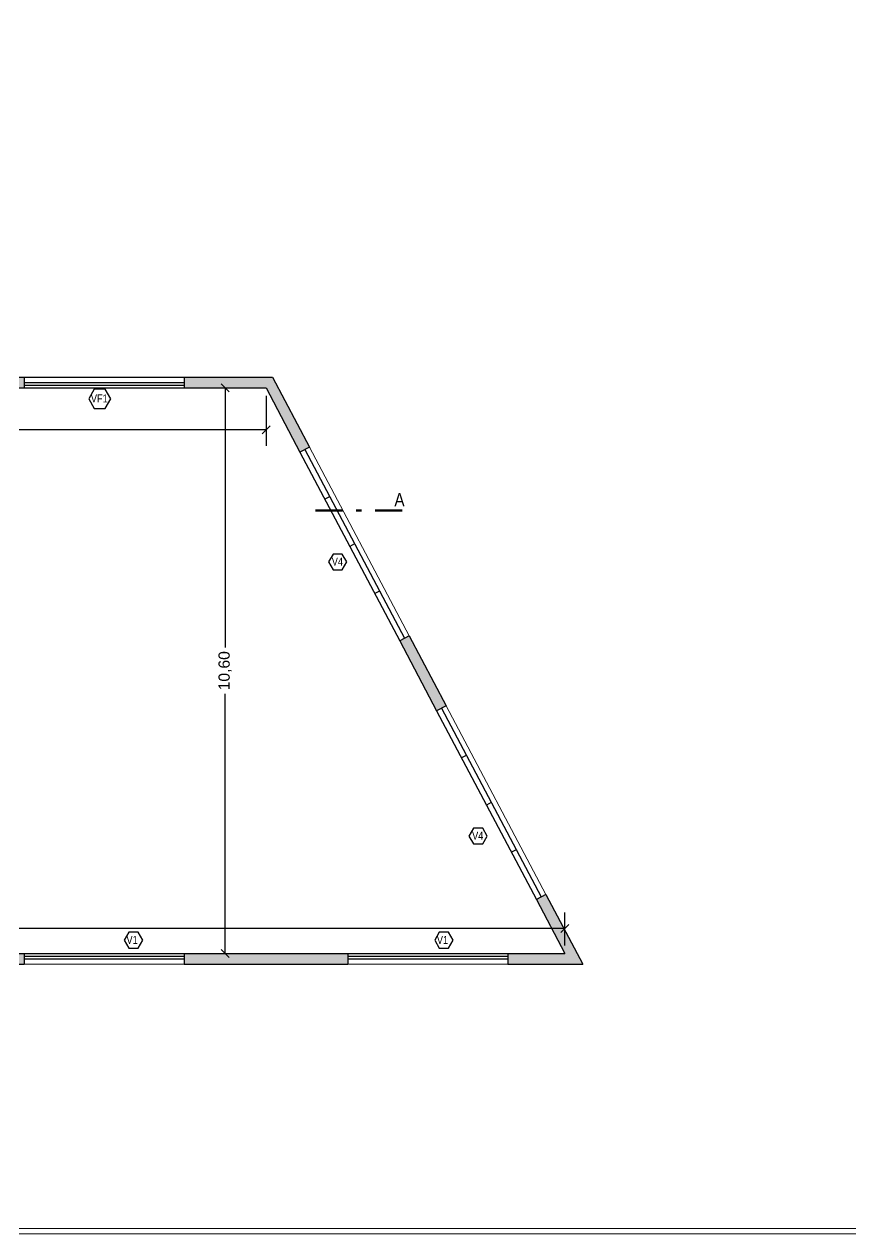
# Model space of a CAD drawing. Header units: millimetres. Extents: x 569 to 671, y 232 to 291.
# Drawn here: x 632.9 to 648.4, y 231.64 to 254.31 of the extents above; entities that cross this region are included whole.
import ezdxf

# ---------------------------------------------------------------- set-up
doc = ezdxf.new("R2010")
doc.units = ezdxf.units.MM
doc.linetypes.add('DASHDOTX2', pattern=[50.8, 25.4, -12.7, 0, -12.7])
for name, color, linetype, lineweight in [('Corte', 6, 'DASHDOTX2', 60), ('Cotas', 9, 'Continuous', 13), ('MARCO', 130, 'Continuous', 15), ('Mobiliario', 84, 'Continuous', 18), ('Piso', 254, 'Continuous', 13)]:
    doc.layers.add(name, color=color, linetype=linetype, lineweight=lineweight)
for name, color, linetype in [('Muros', 1, 'Continuous'), ('Texto', 241, 'Continuous'), ('Vista', 4, 'Continuous')]:
    doc.layers.add(name, color=color, linetype=linetype)
doc.styles.add('CARATULA', font='arial.ttf')
doc.styles.add('Cecilia-3', font='ARIALN.TTF', dxfattribs={"height": 0.04})
doc.dimstyles.new('Seba', dxfattribs={"dimscale": 0.3, "dimtxt": 0.7, "dimasz": 0.5, "dimexe": 1, "dimexo": 0.5, "dimgap": 0.3, "dimtad": 0, "dimzin": 1, "dimtxsty": 'CARATULA', "dimblk": 'OBLIQUE', "dimcen": 0.5, "dimclrd": 256, "dimclre": 256, "dimadec": 0, "dimazin": 0, "dimtm": 1e-09, "dimtfac": 1, "dimtmove": 0, "dimatfit": 3, "dimldrblk": 'OBLIQUE', "dimfxl": 1.25, "dimarcsym": 1})

# ---------------------------------------------------------------- blocks, each defined once
blk = doc.blocks.new('_Oblique')
at = {"color": 0, "linetype": 'ByBlock', "lineweight": -2}
blk.add_line((-0.5, -0.5), (0.5, 0.5), dxfattribs=at)
blk = doc.blocks.new('*D344')
at = {"layer": 'Cotas', "lineweight": -2, "transparency": 16777216}
for p, q in [((619.216, 237.042), (619.216, 237.662)), ((643.038, 237.042), (643.038, 237.662)), ((619.216, 237.362), (630.682, 237.362)), ((643.038, 237.362), (631.572, 237.362))]:
    blk.add_line(p, q, dxfattribs=at)
at = {"layer": 'Defpoints', "color": 0, "transparency": 16777216}
for p in [(619.216, 237.362), (619.216, 236.892), (643.038, 236.892)]:
    blk.add_point(p, dxfattribs=at)
at = {"layer": 'Cotas', "lineweight": -2, "transparency": 16777216, "xscale": 0.15, "yscale": 0.15, "zscale": 0.15, "rotation": 180}
blk.add_blockref('_Oblique', (619.216, 237.362), dxfattribs=at)
at = {"layer": 'Cotas', "lineweight": -2, "transparency": 16777216, "xscale": 0.15, "yscale": 0.15, "zscale": 0.15}
blk.add_blockref('_Oblique', (643.038, 237.362), dxfattribs=at)
at = {"layer": 'Cotas', "color": 0, "transparency": 16777216, "insert": (631.127, 237.362), "char_height": 0.21, "attachment_point": 5, "style": 'CARATULA'}
blk.add_mtext('23,82', dxfattribs=at)
blk = doc.blocks.new('*D346')
at = {"layer": 'Cotas', "lineweight": -2, "transparency": 16777216}
for p, q in [((619.216, 247.342), (619.216, 246.409)), ((637.434, 247.342), (637.434, 246.409)), ((619.216, 246.709), (627.892, 246.709)), ((637.434, 246.709), (628.758, 246.709))]:
    blk.add_line(p, q, dxfattribs=at)
at = {"layer": 'Defpoints', "color": 0, "transparency": 16777216}
for p in [(619.216, 247.492), (637.434, 247.492), (619.216, 246.709)]:
    blk.add_point(p, dxfattribs=at)
at = {"layer": 'Cotas', "lineweight": -2, "transparency": 16777216, "xscale": 0.15, "yscale": 0.15, "zscale": 0.15, "rotation": 180}
blk.add_blockref('_Oblique', (619.216, 246.709), dxfattribs=at)
at = {"layer": 'Cotas', "lineweight": -2, "transparency": 16777216, "xscale": 0.15, "yscale": 0.15, "zscale": 0.15}
blk.add_blockref('_Oblique', (637.434, 246.709), dxfattribs=at)
at = {"layer": 'Cotas', "color": 0, "transparency": 16777216, "insert": (628.325, 246.709), "char_height": 0.21, "attachment_point": 5, "style": 'CARATULA'}
blk.add_mtext('18,22', dxfattribs=at)
blk = doc.blocks.new('*D348')
at = {"layer": 'Cotas', "lineweight": -2, "transparency": 16777216}
for p, q in [((636.667, 247.492), (636.667, 242.626)), ((636.817, 247.492), (636.967, 247.492)), ((636.667, 236.892), (636.667, 241.758)), ((636.817, 236.892), (636.967, 236.892))]:
    blk.add_line(p, q, dxfattribs=at)
at = {"layer": 'Defpoints', "color": 0, "transparency": 16777216}
for p in [(636.667, 247.492), (636.667, 236.892), (636.667, 236.892)]:
    blk.add_point(p, dxfattribs=at)
at = {"layer": 'Cotas', "lineweight": -2, "transparency": 16777216, "xscale": 0.15, "yscale": 0.15, "zscale": 0.15}
for p, rotation in [((636.667, 247.492), 90), ((636.667, 236.892), 270)]:
    blk.add_blockref('_Oblique', p, dxfattribs=dict(at, rotation=rotation))
at = {"layer": 'Cotas', "color": 0, "transparency": 16777216, "insert": (636.667, 242.192), "char_height": 0.21, "attachment_point": 5, "rotation": 90, "style": 'CARATULA'}
blk.add_mtext('10,60', dxfattribs=at)

msp = doc.modelspace()

# ---------------------------------------------------------------- hatches: boundary and pattern name
at = {"layer": 'Muros'}
h = msp.add_hatch(color=256, dxfattribs=at)
h.dxf.hatch_style = 1
h.paths.add_polyline_path([(626.825, 247.492), (626.825, 247.692), (624.116, 247.692), (623.751, 247.692), (623.751, 247.492), (624.116, 247.492)])
h.paths.add_polyline_path([(632.899, 247.492), (632.899, 247.692), (629.825, 247.692), (629.825, 247.492)])
h.paths.add_polyline_path([(637.434, 247.492), (638.07, 246.29), (638.247, 246.384), (637.555, 247.692), (635.899, 247.692), (635.899, 247.492)])
h.paths.add_polyline_path([(640.632, 241.443), (640.809, 241.537), (640.116, 242.847), (639.939, 242.754)])
h.paths.add_polyline_path([(641.969, 236.892), (641.969, 236.692), (643.37, 236.692), (642.678, 238), (642.502, 237.907), (643.038, 236.892)])
h.paths.add_polyline_path([(638.969, 236.692), (638.969, 236.892), (635.899, 236.892), (635.899, 236.692)])
h.paths.add_polyline_path([(632.899, 236.692), (632.899, 236.892), (629.825, 236.892), (629.825, 236.692)])
h.paths.add_polyline_path([(626.825, 236.692), (626.825, 236.892), (624.116, 236.892), (623.751, 236.892), (623.751, 236.692), (624.116, 236.692)])
h.paths.add_polyline_path([(620.751, 236.892), (619.216, 236.892), (619.216, 237.692), (619.016, 237.692), (619.016, 236.892), (618.616, 236.892), (618.616, 236.692), (620.751, 236.692)])
h.paths.add_polyline_path([(619.216, 239.992), (619.016, 239.992), (619.016, 239.192), (619.216, 239.192)], flags=17)
h.paths.add_polyline_path([(619.216, 240.992), (614.316, 240.992), (614.316, 240.792), (616.016, 240.792), (616.016, 236.892), (615.316, 236.892), (615.316, 236.692), (616.216, 236.692), (617.416, 236.692), (617.416, 236.892), (616.216, 236.892), (616.216, 240.792), (619.216, 240.792)])
h.paths.add_polyline_path([(613.216, 236.692), (614.116, 236.692), (614.116, 236.892), (613.416, 236.892), (613.416, 237.692), (614.316, 237.692), (614.316, 237.592), (614.416, 237.592), (614.416, 237.792), (613.416, 237.792), (613.416, 238.592), (614.316, 238.592), (614.316, 238.492), (614.416, 238.492), (614.416, 238.692), (613.416, 238.692), (613.416, 239.492), (614.416, 239.492), (614.416, 239.592), (613.416, 239.592), (613.416, 241.392), (613.216, 241.392)])
h.paths.add_polyline_path([(614.316, 243.592), (614.316, 243.392), (618.216, 243.392), (618.216, 243.592), (616.216, 243.592), (616.216, 247.492), (616.616, 247.492), (616.616, 247.692), (615.316, 247.692), (615.316, 247.492), (616.016, 247.492), (616.016, 243.592)])
h.paths.add_polyline_path([(619.216, 247.492), (620.751, 247.492), (620.751, 247.692), (619.016, 247.692), (617.816, 247.692), (617.816, 247.492), (619.016, 247.492), (619.016, 243.392), (619.216, 243.392)])
h.paths.add_polyline_path([(613.416, 247.492), (614.116, 247.492), (614.116, 247.692), (613.216, 247.692), (613.216, 243.192), (613.416, 243.192), (613.416, 244.792), (614.416, 244.792), (614.416, 244.992), (614.316, 244.992), (614.316, 244.892), (613.416, 244.892), (613.416, 245.692), (614.416, 245.692), (614.416, 245.892), (614.316, 245.892), (614.316, 245.792), (613.416, 245.792), (613.416, 246.592), (614.416, 246.592), (614.416, 246.792), (614.316, 246.792), (614.316, 246.692), (613.416, 246.692)])

# ---------------------------------------------------------------- linework, layer by layer
at = {"layer": 'Corte', "ltscale": 0.02}
msp.add_line((638.362, 245.196), (640.012, 245.196), dxfattribs=at)
at = {"layer": 'MARCO'}
msp.add_lwpolyline([(569.247, 231.642), (671.197, 231.642), (671.197, 290.842), (569.247, 290.842)], dxfattribs=at)
msp.add_lwpolyline([(569.347, 231.742), (671.097, 231.742), (671.097, 290.742), (569.347, 290.742)], close=True, dxfattribs=at)
at = {"layer": 'Mobiliario'}
for p, q in [((632.899, 236.692), (635.899, 236.692)), ((638.969, 236.692), (641.969, 236.692))]:
    msp.add_line(p, q, dxfattribs=at)
at = {"layer": 'Muros', "ltscale": 0.01}
for p, q in [((629.825, 247.692), (632.899, 247.692)), ((635.899, 247.692), (637.555, 247.692)), ((629.825, 247.492), (632.899, 247.492)), ((635.899, 247.492), (637.434, 247.492)), ((629.825, 236.892), (632.899, 236.892)), ((635.899, 236.892), (638.969, 236.892)), ((641.969, 236.892), (643.038, 236.892)), ((629.825, 236.692), (632.899, 236.692)), ((635.899, 236.692), (638.969, 236.692)), ((641.969, 236.692), (643.37, 236.692))]:
    msp.add_line(p, q, dxfattribs=at)
at = {"layer": 'Muros'}
for p, q in [((632.899, 247.692), (632.899, 247.492)), ((635.899, 247.692), (635.899, 247.492)), ((637.555, 247.692), (638.247, 246.384)), ((637.434, 247.492), (638.07, 246.29)), ((638.247, 246.384), (638.07, 246.29)), ((640.116, 242.847), (639.939, 242.754)), ((639.939, 242.754), (640.632, 241.443)), ((640.116, 242.847), (640.809, 241.537)), ((640.809, 241.537), (640.632, 241.443)), ((642.678, 238), (642.502, 237.907)), ((642.678, 238), (643.37, 236.692)), ((642.502, 237.907), (643.038, 236.892)), ((632.899, 236.892), (632.899, 236.692)), ((635.899, 236.892), (635.899, 236.692)), ((638.969, 236.892), (638.969, 236.692)), ((641.969, 236.892), (641.969, 236.692))]:
    msp.add_line(p, q, dxfattribs=at)
at = {"layer": 'Piso'}
for p, q in [((638.247, 246.384), (640.116, 242.847)), ((640.809, 241.537), (642.678, 238))]:
    msp.add_line(p, q, dxfattribs=at)
at = {"layer": 'Texto'}
for p, q in [((632.899, 247.592), (635.899, 247.592)), ((632.899, 247.542), (635.899, 247.542)), ((638.07, 246.29), (639.939, 242.754)), ((638.158, 246.337), (640.028, 242.801)), ((640.632, 241.443), (642.502, 237.907)), ((640.721, 241.49), (642.59, 237.954)), ((632.899, 236.892), (635.899, 236.892)), ((638.969, 236.892), (641.969, 236.892)), ((632.899, 236.792), (635.899, 236.792)), ((638.969, 236.792), (641.969, 236.792))]:
    msp.add_line(p, q, dxfattribs=at)
at = {"layer": 'Vista'}
for p, q in [((632.899, 247.692), (635.899, 247.692)), ((632.899, 247.492), (635.899, 247.492)), ((638.626, 245.453), (638.537, 245.406)), ((639.093, 244.569), (639.005, 244.522)), ((639.56, 243.685), (639.472, 243.638)), ((641.188, 240.606), (641.1, 240.559)), ((641.655, 239.722), (641.567, 239.675)), ((642.123, 238.838), (642.034, 238.791)), ((632.899, 236.842), (635.899, 236.842)), ((632.899, 236.792), (635.899, 236.792)), ((638.969, 236.842), (641.969, 236.842)), ((638.969, 236.792), (641.969, 236.792))]:
    msp.add_line(p, q, dxfattribs=at)
for points in [[(634.419, 247.466), (634.212, 247.466), (634.109, 247.288), (634.212, 247.109), (634.419, 247.109), (634.522, 247.288)], [(638.864, 244.379), (638.692, 244.379), (638.607, 244.23), (638.692, 244.082), (638.864, 244.082), (638.95, 244.23)], [(641.496, 239.244), (641.324, 239.244), (641.238, 239.095), (641.324, 238.946), (641.496, 238.946), (641.582, 239.095)], [(635.035, 237.291), (634.863, 237.291), (634.777, 237.142), (634.863, 236.993), (635.035, 236.993), (635.121, 237.142)], [(640.854, 237.291), (640.682, 237.291), (640.596, 237.142), (640.682, 236.993), (640.854, 236.993), (640.94, 237.142)]]:
    msp.add_lwpolyline(points, close=True, dxfattribs=at)

# ---------------------------------------------------------------- texts
at = {"layer": 'Texto', "style": 'Cecilia-3'}
for s, insert, char_height, width, attachment_point in [(' VF1', (634.102, 247.369), 0.15, 0.79439, 1), ('A', (639.84, 245.273), 0.25, 0.85335, 7), (' V4', (638.619, 244.312), 0.15, 0.79439, 1), (' V4', (641.25, 239.177), 0.15, 0.79439, 1), (' V1', (634.77, 237.224), 0.15, 0.79439, 1), (' V1', (640.589, 237.224), 0.15, 0.79439, 1)]:
    msp.add_mtext(s, dxfattribs=dict(at, insert=insert, char_height=char_height, width=width, attachment_point=attachment_point))

# ---------------------------------------------------------------- dimensions: what is measured, and where the dimension line sits
at = {"layer": 'Cotas'}
dim = msp.add_linear_dim(base=(636.667, 236.892), p1=(636.667, 247.492), p2=(636.667, 236.892), angle=90, dimstyle='Seba', dxfattribs=at)
dim.commit()
dim.dimension.update_dxf_attribs({"geometry": '*D348', "text_midpoint": (636.667, 242.192)})
for base, p1, p2, picture, middle in [((619.216, 246.709), (637.434, 247.492), (619.216, 247.492), '*D346', (628.325, 246.709)), ((619.216, 237.362), (643.038, 236.892), (619.216, 236.892), '*D344', (631.127, 237.362))]:
    dim = msp.add_linear_dim(base=base, p1=p1, p2=p2, dimstyle='Seba', dxfattribs=at)
    dim.commit()
    dim.dimension.update_dxf_attribs({"geometry": picture, "text_midpoint": middle})

doc.saveas('drawing.dxf')
